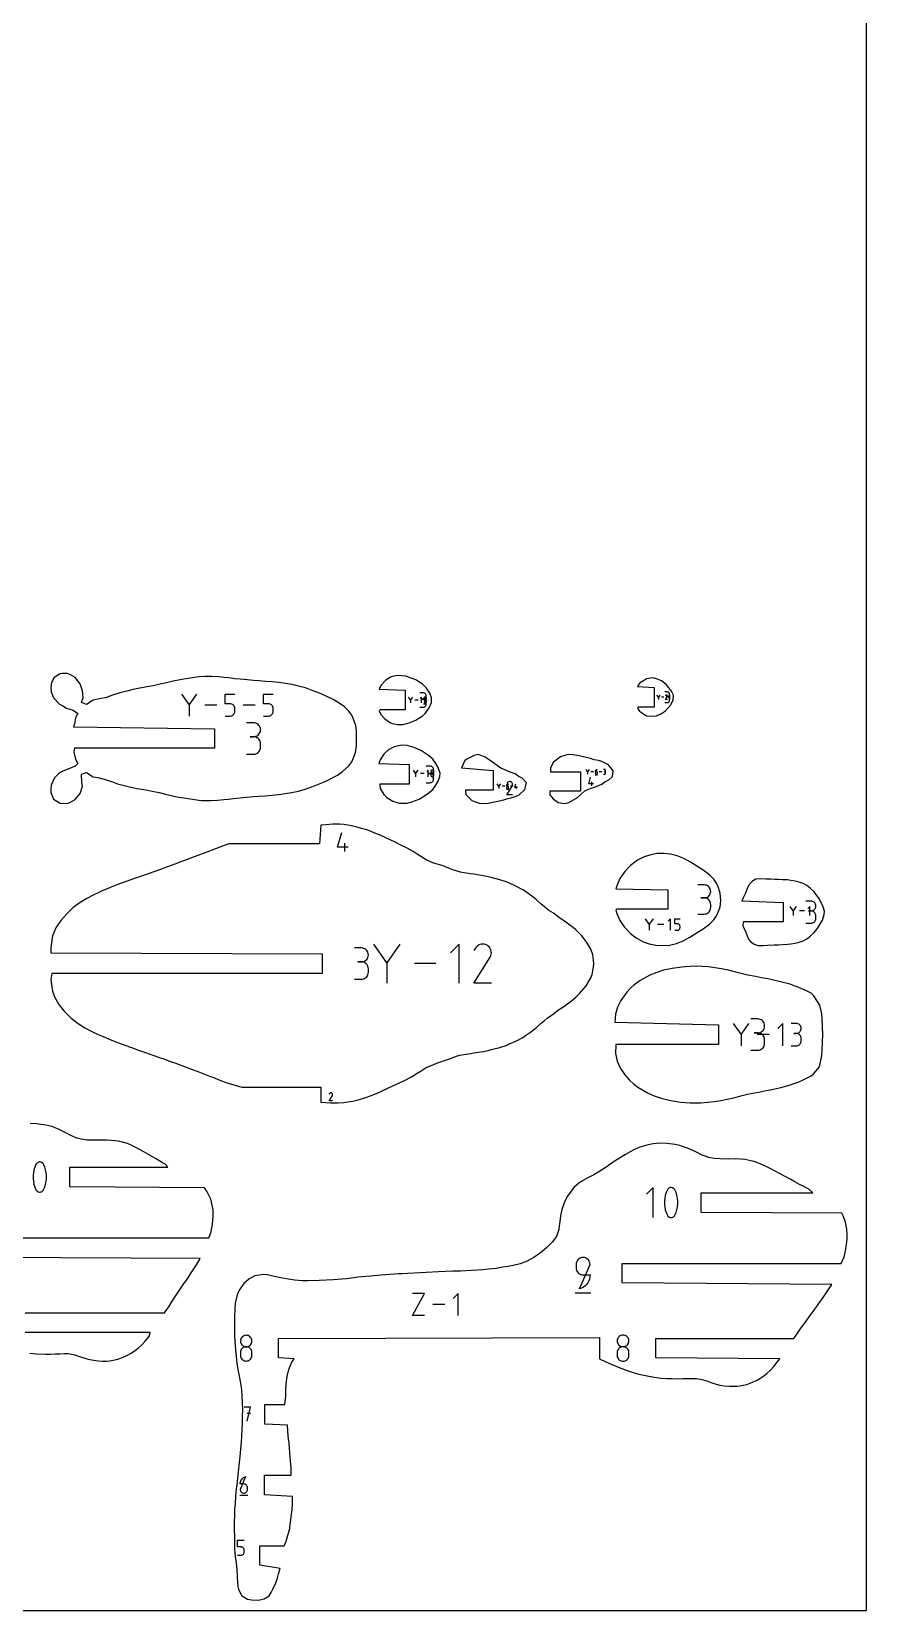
# Model space of a CAD drawing. Extents: x 0 to 590, y 0 to 890.
# Drawn here: x 462 to 590, y 0 to 242 of the extents above; entities that cross this region are included whole.
import ezdxf

# ---------------------------------------------------------------- set-up
doc = ezdxf.new("R2010")
doc.units = 0
doc.header["$MEASUREMENT"] = 0
for name, color, linetype in [('annotation', 7, 'Continuous'), ('boundary', 7, 'Continuous'), ('frame', 7, 'Continuous')]:
    doc.layers.add(name, color=color, linetype=linetype)

msp = doc.modelspace()

# ---------------------------------------------------------------- linework, layer by layer
at = {"layer": 'annotation', "color": 1}
for p, q in [((486.160607, 138.949917), (486.160607, 137.070981)), ((490.399276, 138.759249), (488.553159, 138.759249)), ((496.277145, 138.759249), (494.431027, 138.759249)), ((520.104137, 139.577251), (520.104137, 139.072211)), ((521.243451, 139.526001), (520.747233, 139.526001)), ((522.100522, 138.958799), (522.554284, 138.958799)), ((558.100015, 139.98889), (558.100015, 139.619428)), ((558.933481, 139.951398), (558.570472, 139.951398)), ((520.88314, 128.33536), (520.88314, 127.753319)), ((522.196158, 128.276296), (521.624284, 128.276296)), ((547.246425, 128.557306), (547.246425, 128.15339)), ((548.157613, 128.516318), (547.760753, 128.516318)), ((549.42118, 128.516318), (549.02432, 128.516318)), ((533.636394, 126.352161), (533.636394, 125.948246)), ((534.547582, 126.311173), (534.150721, 126.311173)), ((534.799505, 125.857542), (535.16241, 125.857542)), ((535.811149, 126.311173), (535.414288, 126.311173)), ((536.365463, 125.948269), (536.365463, 126.270618)), ((547.920669, 126.384824), (547.920669, 126.961489)), ((548.409537, 128.062687), (548.772442, 128.062687)), ((510.037853, 116.326729), (510.037853, 117.605806)), ((578.762041, 107.289364), (578.762041, 106.525636)), ((580.484925, 107.211864), (579.734537, 107.211864)), ((556.706094, 105.227882), (556.706094, 104.246618)), ((558.919716, 105.128307), (557.955591, 105.128307)), ((516.467341, 99.468866), (516.467341, 96.132266)), ((523.994336, 99.13028), (520.716016, 99.13028)), ((570.780536, 88.441764), (570.780536, 86.523194)), ((575.108614, 88.247075), (573.223556, 88.247075)), ((545.359689, 48.69096), (547.759689, 48.69096)), ((525.377974, 46.877811), (523.527048, 46.877811)), ((495.549234, 30.172882), (495.071968, 30.172882)), ((493.902279, 17.654735), (495.168688, 17.654735))]:
    msp.add_line(p, q, dxfattribs=at)
for points in [[(487.286613, 140.447518), (486.160607, 138.818853), (485.034388, 140.447518)], [(491.665081, 137.071086), (492.414834, 137.071086), (492.414834, 137.071086), (492.5494, 137.083186), (492.676137, 137.118067), (492.792906, 137.173605), (492.897574, 137.247678), (492.988001, 137.338159), (493.062053, 137.442924), (493.117592, 137.559851), (493.152483, 137.686813), (493.164588, 137.821687), (493.164588, 138.195187), (493.164588, 138.195187), (493.15249, 138.329996), (493.117617, 138.456783), (493.0621, 138.573456), (492.988071, 138.677921), (492.897661, 138.768086), (492.793001, 138.841857), (492.676222, 138.897143), (492.549456, 138.931849), (492.414834, 138.943882), (491.665081, 138.943882), (491.665081, 140.447412), (493.164588, 140.447412)], [(497.542949, 137.071086), (498.292703, 137.071086), (498.292703, 137.071086), (498.427269, 137.083186), (498.554005, 137.118067), (498.670775, 137.173605), (498.775442, 137.247678), (498.86587, 137.338159), (498.939922, 137.442924), (498.995461, 137.559851), (499.030351, 137.686813), (499.042456, 137.821687), (499.042456, 138.195187), (499.042456, 138.195187), (499.030358, 138.329996), (498.995485, 138.456783), (498.939969, 138.573456), (498.86594, 138.677921), (498.775529, 138.768086), (498.670869, 138.841857), (498.554091, 138.897143), (498.427325, 138.931849), (498.292703, 138.943882), (497.542949, 138.943882), (497.542949, 140.447412), (499.042456, 140.447412)], [(521.523345, 138.420603), (522.014318, 138.420603), (522.014318, 138.420603), (522.10262, 138.428524), (522.18571, 138.451354), (522.262205, 138.487691), (522.330723, 138.536133), (522.389882, 138.59528), (522.4383, 138.66373), (522.474596, 138.740081), (522.497387, 138.822933), (522.505291, 138.910883), (522.505291, 139.156716), (522.505291, 139.156716), (522.497387, 139.24463), (522.474596, 139.327462), (522.4383, 139.403807), (522.389882, 139.472262), (522.330723, 139.53142), (522.262205, 139.579877), (522.18571, 139.616229), (522.10262, 139.63907), (522.014318, 139.646996), (521.768484, 139.646996), (522.014318, 139.646996), (522.014318, 139.646996), (522.10262, 139.654924), (522.18571, 139.677778), (522.262205, 139.714166), (522.330723, 139.762694), (522.389882, 139.821968), (522.4383, 139.890595), (522.474596, 139.967182), (522.497387, 140.050336), (522.505291, 140.138662), (522.505291, 140.138662), (522.497387, 140.226576), (522.474596, 140.309408), (522.4383, 140.385753), (522.389882, 140.454208), (522.330723, 140.513366), (522.262205, 140.561823), (522.18571, 140.598175), (522.10262, 140.621016), (522.014318, 140.628942), (521.523345, 140.628942)], [(559.098331, 139.142898), (559.45743, 139.142898), (559.45743, 139.142898), (559.522015, 139.148692), (559.582787, 139.165389), (559.638736, 139.191966), (559.68885, 139.227397), (559.732119, 139.270657), (559.767532, 139.320722), (559.794079, 139.376565), (559.810748, 139.437163), (559.816529, 139.50149), (559.816529, 139.681293), (559.816529, 139.681293), (559.810748, 139.745593), (559.794079, 139.806177), (559.767532, 139.862016), (559.732119, 139.912084), (559.68885, 139.955353), (559.638736, 139.990794), (559.582787, 140.017382), (559.522015, 140.034088), (559.45743, 140.039885), (559.277627, 140.039885), (559.45743, 140.039885), (559.45743, 140.039885), (559.522015, 140.045684), (559.582787, 140.062399), (559.638736, 140.089014), (559.68885, 140.124507), (559.732119, 140.16786), (559.767532, 140.218054), (559.794079, 140.27407), (559.810748, 140.334889), (559.816529, 140.399491), (559.816529, 140.399491), (559.810748, 140.463792), (559.794079, 140.524375), (559.767532, 140.580215), (559.732119, 140.630282), (559.68885, 140.673551), (559.638736, 140.708993), (559.582787, 140.73558), (559.522015, 140.752286), (559.45743, 140.758083), (559.098331, 140.758083)], [(520.406797, 139.979792), (520.104137, 139.542022), (519.801421, 139.979792)], [(521.78547, 139.072239), (521.78547, 139.979763), (521.583716, 139.777952)], [(558.321426, 140.283369), (558.100015, 139.963119), (557.878563, 140.283369)], [(559.477285, 139.619443), (559.182431, 139.619443), (559.454886, 140.05806), (559.454886, 140.05806), (559.455211, 140.058463), (559.455524, 140.05887), (559.455825, 140.059283), (559.456117, 140.059706), (559.456401, 140.060144), (559.456681, 140.060598), (559.456957, 140.061073), (559.457232, 140.061572), (559.457509, 140.062099), (559.457509, 140.062099), (559.468758, 140.086252), (559.47533, 140.11129), (559.477385, 140.136645), (559.475085, 140.161753), (559.468589, 140.186048), (559.458061, 140.208963), (559.443659, 140.229933), (559.425547, 140.248392), (559.403884, 140.263775), (559.403884, 140.263775), (559.379663, 140.274865), (559.354587, 140.281335), (559.329217, 140.283332), (559.304112, 140.281001), (559.279835, 140.274488), (559.256946, 140.263938), (559.236004, 140.249498), (559.217571, 140.231311), (559.202207, 140.209525), (559.182847, 140.172388)], [(559.873912, 139.619449), (559.873912, 140.283348), (559.726318, 140.135713)], [(494.961696, 131.230451), (496.027594, 131.230451), (496.027594, 131.230451), (496.219298, 131.247649), (496.399685, 131.297212), (496.565754, 131.376099), (496.714506, 131.481267), (496.84294, 131.609674), (496.948056, 131.758277), (497.026853, 131.924035), (497.076331, 132.103905), (497.093491, 132.294844), (497.093491, 132.828545), (497.093491, 132.828545), (497.076331, 133.019405), (497.026853, 133.199232), (496.948056, 133.364978), (496.84294, 133.513591), (496.714506, 133.642023), (496.565754, 133.747223), (496.399685, 133.826142), (496.219298, 133.87573), (496.027594, 133.892937), (495.493892, 133.892937), (496.027594, 133.892937), (496.027594, 133.892937), (496.219298, 133.910148), (496.399685, 133.959765), (496.565754, 134.038763), (496.714506, 134.144116), (496.84294, 134.2728), (496.948056, 134.421789), (497.026853, 134.588059), (497.076331, 134.768584), (497.093491, 134.96034), (497.093491, 134.96034), (497.076331, 135.1512), (497.026853, 135.331027), (496.948056, 135.496772), (496.84294, 135.645386), (496.714506, 135.773818), (496.565754, 135.879018), (496.399685, 135.957937), (496.219298, 136.007525), (496.027594, 136.024732), (494.961696, 136.024732)], [(521.231944, 128.799273), (520.88314, 128.29476), (520.53427, 128.799273)], [(522.515965, 126.855332), (523.079898, 126.855332), (523.079898, 126.855332), (523.181323, 126.86443), (523.27676, 126.890653), (523.364623, 126.932389), (523.443323, 126.98803), (523.511273, 127.055967), (523.566887, 127.134588), (523.608576, 127.222286), (523.634753, 127.317449), (523.643832, 127.418469), (523.643832, 127.700834), (523.643832, 127.700834), (523.634753, 127.801812), (523.608576, 127.896953), (523.566887, 127.984644), (523.511273, 128.063271), (523.443323, 128.13122), (523.364623, 128.186878), (523.27676, 128.228632), (523.181323, 128.254867), (523.079898, 128.263971), (522.797533, 128.263971), (523.079898, 128.263971), (523.079898, 128.263971), (523.181323, 128.273077), (523.27676, 128.299328), (523.364623, 128.341123), (523.443323, 128.396862), (523.511273, 128.464944), (523.566887, 128.54377), (523.608576, 128.631738), (523.634753, 128.727249), (523.643832, 128.828701), (523.643832, 128.828701), (523.634753, 128.929679), (523.608576, 129.02482), (523.566887, 129.112511), (523.511273, 129.191138), (523.443323, 129.259087), (523.364623, 129.314745), (523.27676, 129.356499), (523.181323, 129.382734), (523.079898, 129.391838), (522.515965, 129.391838)], [(522.820815, 127.753352), (522.820815, 128.799241), (522.5883, 128.566661)], [(547.488483, 128.879245), (547.246425, 128.529131), (547.004322, 128.879245)], [(549.693291, 128.153436), (549.854465, 128.153436), (549.854465, 128.153436), (549.883453, 128.156036), (549.910729, 128.163531), (549.935841, 128.175459), (549.958334, 128.191362), (549.977754, 128.210778), (549.993649, 128.233248), (550.005564, 128.258313), (550.013045, 128.285511), (550.01564, 128.314383), (550.01564, 128.395084), (550.01564, 128.395084), (550.013045, 128.423944), (550.005564, 128.451136), (549.993649, 128.476198), (549.977754, 128.49867), (549.958334, 128.51809), (549.935841, 128.533998), (549.910729, 128.545931), (549.883453, 128.553429), (549.854465, 128.556031), (549.773764, 128.556031), (549.854465, 128.556031), (549.854465, 128.556031), (549.883453, 128.558634), (549.910729, 128.566136), (549.935841, 128.578081), (549.958334, 128.594012), (549.977754, 128.61347), (549.993649, 128.635999), (550.005564, 128.661141), (550.013045, 128.688438), (550.01564, 128.717433), (550.01564, 128.717433), (550.013045, 128.746293), (550.005564, 128.773485), (549.993649, 128.798548), (549.977754, 128.82102), (549.958334, 128.84044), (549.935841, 128.856347), (549.910729, 128.86828), (549.883453, 128.875779), (549.854465, 128.878381), (549.693291, 128.878381)], [(533.878452, 126.674101), (533.636394, 126.323986), (533.39429, 126.674101)], [(535.738821, 124.996443), (534.837442, 124.996443), (535.670346, 126.337311), (535.670346, 126.337311), (535.671341, 126.338543), (535.672296, 126.339785), (535.673216, 126.341049), (535.674108, 126.342344), (535.674978, 126.343681), (535.675833, 126.34507), (535.676677, 126.346522), (535.677519, 126.348047), (535.678364, 126.349657), (535.678364, 126.349657), (535.712754, 126.423496), (535.732845, 126.500036), (535.739127, 126.577549), (535.732094, 126.654305), (535.712238, 126.728573), (535.680052, 126.798625), (535.636027, 126.862732), (535.580655, 126.919163), (535.514431, 126.966189), (535.514431, 126.966189), (535.440386, 127.00009), (535.363728, 127.019871), (535.28617, 127.025976), (535.209426, 127.01885), (535.13521, 126.998939), (535.065236, 126.966688), (535.001216, 126.922542), (534.944866, 126.866946), (534.897899, 126.800346), (534.838715, 126.686815)], [(536.486264, 126.109625), (536.083259, 126.109625), (536.244206, 126.674078)], [(548.136776, 126.673482), (547.415823, 126.673482), (547.703748, 127.683257)], [(510.51719, 116.96699), (508.918073, 116.96699), (509.556709, 119.206729)], [(564.132106, 106.717641), (565.125771, 106.717641), (565.125771, 106.717641), (565.304484, 106.733673), (565.472646, 106.779878), (565.627462, 106.853419), (565.766133, 106.95146), (565.885864, 107.071165), (565.983856, 107.209698), (566.057313, 107.364223), (566.103439, 107.531903), (566.119435, 107.709903), (566.119435, 108.207437), (566.119435, 108.207437), (566.103439, 108.385363), (566.057313, 108.553004), (565.983856, 108.707517), (565.885864, 108.84606), (565.766133, 108.965788), (565.627462, 109.063859), (565.472646, 109.13743), (565.304484, 109.183658), (565.125771, 109.199698), (564.628237, 109.199698), (565.125771, 109.199698), (565.125771, 109.199698), (565.304484, 109.215743), (565.472646, 109.261998), (565.627462, 109.335642), (565.766133, 109.433855), (565.885864, 109.553819), (565.983856, 109.692711), (566.057313, 109.847713), (566.103439, 110.016005), (566.119435, 110.194766), (566.119435, 110.194766), (566.103439, 110.372692), (566.057313, 110.540333), (565.983856, 110.694846), (565.885864, 110.833389), (565.766133, 110.953117), (565.627462, 111.051188), (565.472646, 111.124759), (565.304484, 111.170987), (565.125771, 111.187028), (564.132106, 111.187028)], [(579.219727, 107.898091), (578.762041, 107.236091), (578.304269, 107.898091)], [(580.726953, 105.309133), (581.483877, 105.309133), (581.483877, 105.309133), (581.620012, 105.321345), (581.74811, 105.356541), (581.866041, 105.412561), (581.971674, 105.487244), (582.062878, 105.578429), (582.137524, 105.683957), (582.19348, 105.801666), (582.228616, 105.929397), (582.240802, 106.064988), (582.240802, 106.443984), (582.240802, 106.443984), (582.228616, 106.579519), (582.19348, 106.70722), (582.137524, 106.82492), (582.062878, 106.930455), (581.971674, 107.021658), (581.866041, 107.096364), (581.74811, 107.152407), (581.620012, 107.18762), (581.483877, 107.19984), (581.104881, 107.19984), (581.483877, 107.19984), (581.483877, 107.19984), (581.620012, 107.212062), (581.74811, 107.247296), (581.866041, 107.303394), (581.971674, 107.378209), (582.062878, 107.469591), (582.137524, 107.575392), (582.19348, 107.693465), (582.228616, 107.821661), (582.240802, 107.957832), (582.240802, 107.957832), (582.228616, 108.093367), (582.19348, 108.221068), (582.137524, 108.338769), (582.062878, 108.444303), (581.971674, 108.535506), (581.866041, 108.610212), (581.74811, 108.666255), (581.620012, 108.701468), (581.483877, 108.713688), (580.726953, 108.713688)], [(581.304573, 106.525679), (581.304573, 107.898048), (580.999478, 107.592867)], [(557.294145, 106.009996), (556.706094, 105.159435), (556.117933, 106.009996)], [(559.972827, 104.246673), (559.972827, 106.009941), (559.58083, 105.617833)], [(560.633997, 104.246673), (561.025552, 104.246673), (561.025552, 104.246673), (561.095828, 104.252992), (561.162015, 104.271209), (561.222998, 104.300213), (561.27766, 104.338897), (561.324885, 104.38615), (561.363558, 104.440864), (561.392563, 104.501928), (561.410784, 104.568233), (561.417106, 104.63867), (561.417106, 104.833729), (561.417106, 104.833729), (561.410788, 104.904132), (561.392576, 104.970346), (561.363583, 105.031277), (561.324921, 105.085834), (561.277705, 105.132922), (561.223047, 105.171449), (561.16206, 105.200321), (561.095857, 105.218446), (561.025552, 105.224731), (560.633997, 105.224731), (560.633997, 106.009941), (561.417106, 106.009941)], [(518.466894, 102.128295), (516.467341, 99.236124), (514.467411, 102.128295)], [(527.575241, 96.132454), (527.575241, 102.128107), (526.24233, 100.79482)], [(532.486688, 96.132405), (529.823875, 96.132405), (532.284401, 100.093537), (532.284401, 100.093537), (532.287343, 100.097177), (532.290164, 100.100847), (532.292882, 100.10458), (532.295517, 100.108405), (532.298087, 100.112355), (532.300611, 100.116459), (532.303107, 100.120748), (532.305593, 100.125255), (532.308089, 100.130009), (532.308089, 100.130009), (532.409684, 100.348141), (532.469034, 100.574254), (532.487593, 100.803239), (532.466817, 101.029986), (532.408159, 101.249387), (532.313075, 101.456332), (532.183018, 101.645712), (532.019443, 101.812417), (531.823805, 101.951339), (531.823805, 101.951339), (531.605066, 102.05149), (531.378606, 102.109926), (531.149488, 102.127961), (530.922775, 102.10691), (530.703529, 102.04809), (530.496813, 101.952816), (530.30769, 101.822401), (530.141222, 101.658163), (530.002474, 101.461415), (529.827635, 101.126025)], [(511.496764, 96.730451), (512.562661, 96.730451), (512.562661, 96.730451), (512.754365, 96.747648), (512.934752, 96.797212), (513.100822, 96.876098), (513.249574, 96.981267), (513.378007, 97.109674), (513.483123, 97.258277), (513.56192, 97.424035), (513.611399, 97.603905), (513.628558, 97.794844), (513.628558, 98.328545), (513.628558, 98.328545), (513.611399, 98.519405), (513.56192, 98.699232), (513.483123, 98.864978), (513.378007, 99.013591), (513.249574, 99.142023), (513.100822, 99.247223), (512.934752, 99.326142), (512.754365, 99.37573), (512.562661, 99.392937), (512.02896, 99.392937), (512.562661, 99.392937), (512.562661, 99.392937), (512.754365, 99.410148), (512.934752, 99.459765), (513.100822, 99.538763), (513.249574, 99.644116), (513.378007, 99.772799), (513.483123, 99.921789), (513.56192, 100.088059), (513.611399, 100.268584), (513.628558, 100.46034), (513.628558, 100.46034), (513.611399, 100.651199), (513.56192, 100.831027), (513.483123, 100.996772), (513.378007, 101.145386), (513.249574, 101.273818), (513.100822, 101.379018), (512.934752, 101.457937), (512.754365, 101.507525), (512.562661, 101.524732), (511.496764, 101.524732)], [(571.930294, 89.970955), (570.780536, 88.307935), (569.630562, 89.970955)], [(572.263377, 85.847245), (573.329274, 85.847245), (573.329274, 85.847245), (573.520978, 85.864442), (573.701365, 85.914005), (573.867435, 85.992892), (574.016187, 86.09806), (574.144621, 86.226467), (574.249736, 86.375071), (574.328534, 86.540829), (574.378012, 86.720698), (574.395172, 86.911637), (574.395172, 87.445339), (574.395172, 87.445339), (574.378012, 87.636198), (574.328534, 87.816026), (574.249736, 87.981771), (574.144621, 88.130385), (574.016187, 88.258817), (573.867435, 88.364017), (573.701365, 88.442936), (573.520978, 88.492524), (573.329274, 88.509731), (572.795573, 88.509731), (573.329274, 88.509731), (573.329274, 88.509731), (573.520978, 88.526942), (573.701365, 88.576559), (573.867435, 88.655556), (574.016187, 88.760909), (574.144621, 88.889593), (574.249736, 89.038582), (574.328534, 89.204852), (574.378012, 89.385378), (574.395172, 89.577133), (574.395172, 89.577133), (574.378012, 89.767993), (574.328534, 89.947821), (574.249736, 90.113566), (574.144621, 90.26218), (574.016187, 90.390611), (573.867435, 90.495812), (573.701365, 90.574731), (573.520978, 90.624319), (573.329274, 90.641526), (572.263377, 90.641526)], [(577.16766, 86.523302), (577.16766, 89.970847), (576.401227, 89.204197)], [(578.460381, 86.52341), (579.22595, 86.52341), (579.22595, 86.52341), (579.363639, 86.535762), (579.4932, 86.57136), (579.612478, 86.62802), (579.719317, 86.703556), (579.811563, 86.795783), (579.887061, 86.902515), (579.943656, 87.021569), (579.979194, 87.150758), (579.991518, 87.287898), (579.991518, 87.671223), (579.991518, 87.671223), (579.979194, 87.808306), (579.943656, 87.937465), (579.887061, 88.056509), (579.811563, 88.163249), (579.719317, 88.255494), (579.612478, 88.331053), (579.4932, 88.387736), (579.363639, 88.423351), (579.22595, 88.43571), (578.842625, 88.43571), (579.22595, 88.43571), (579.22595, 88.43571), (579.363639, 88.448072), (579.4932, 88.483709), (579.612478, 88.540448), (579.719317, 88.616116), (579.811563, 88.708542), (579.887061, 88.815552), (579.943656, 88.934973), (579.979194, 89.064633), (579.991518, 89.20236), (579.991518, 89.20236), (579.979194, 89.339443), (579.943656, 89.468602), (579.887061, 89.587646), (579.811563, 89.694386), (579.719317, 89.786631), (579.612478, 89.86219), (579.4932, 89.918873), (579.363639, 89.954488), (579.22595, 89.966847), (578.460381, 89.966847)], [(508.148858, 78.096487), (507.602466, 78.096487), (508.10735, 78.909284), (508.10735, 78.909284), (508.107953, 78.910031), (508.108532, 78.910784), (508.10909, 78.91155), (508.109631, 78.912335), (508.110158, 78.913146), (508.110676, 78.913988), (508.111188, 78.914868), (508.111698, 78.915793), (508.11221, 78.916768), (508.11221, 78.916768), (508.133057, 78.961527), (508.145235, 79.007924), (508.149043, 79.05491), (508.14478, 79.101437), (508.132744, 79.146457), (508.113233, 79.188921), (508.086547, 79.22778), (508.052982, 79.261987), (508.012838, 79.290493), (508.012838, 79.290493), (507.967955, 79.311043), (507.921487, 79.323034), (507.874473, 79.326734), (507.827953, 79.322415), (507.782965, 79.310345), (507.740549, 79.290796), (507.701742, 79.264036), (507.667584, 79.230335), (507.639114, 79.189964), (507.603238, 79.121144)], [(557.300315, 60.199838), (557.300315, 64.817558), (556.273737, 63.79069)], [(522.257309, 45.18525), (520.377724, 45.18525), (522.257309, 48.570371), (520.377724, 48.570371)], [(527.399738, 45.18525), (527.399738, 48.570371), (526.647182, 47.817603)], [(495.071968, 28.982071), (495.549234, 31.128897), (494.594566, 31.128897)], [(493.554271, 8.449985), (494.073907, 8.449985), (494.073907, 8.449985), (494.167171, 8.45837), (494.255009, 8.482546), (494.335939, 8.521038), (494.408482, 8.572376), (494.471155, 8.635086), (494.522478, 8.707696), (494.560971, 8.788735), (494.585153, 8.876729), (494.593542, 8.970207), (494.593542, 9.229071), (494.593542, 9.229071), (494.585158, 9.322504), (494.560988, 9.410377), (494.522511, 9.491239), (494.471203, 9.563642), (494.408542, 9.626133), (494.336005, 9.677262), (494.255068, 9.715579), (494.16721, 9.739632), (494.073907, 9.747973), (493.554271, 9.747973), (493.554271, 10.790032), (494.593542, 10.790032)]]:
    msp.add_lwpolyline(points, dxfattribs=at)
for points in [[(522.528759, 139.777952), (522.528759, 139.777952), (522.525515, 139.814207), (522.51616, 139.848338), (522.501262, 139.879774), (522.481388, 139.907943), (522.457106, 139.932273), (522.428981, 139.952192), (522.397583, 139.967128), (522.363478, 139.976509), (522.327233, 139.979763), (522.327233, 139.979763), (522.291063, 139.976509), (522.256997, 139.967128), (522.22561, 139.952192), (522.197477, 139.932273), (522.173171, 139.907943), (522.153266, 139.879774), (522.138338, 139.848338), (522.12896, 139.814207), (522.125706, 139.777952), (522.125706, 139.677046), (522.125706, 139.677046), (522.12896, 139.640794), (522.138338, 139.606667), (522.153266, 139.575239), (522.173171, 139.547079), (522.197477, 139.522758), (522.22561, 139.502848), (522.256997, 139.48792), (522.291063, 139.478544), (522.327233, 139.475292), (522.528759, 139.475292), (522.524297, 139.414104), (522.511276, 139.355291), (522.490242, 139.299593), (522.461742, 139.24775), (522.426323, 139.200501), (522.384531, 139.158586), (522.336912, 139.122744), (522.284015, 139.093715), (522.226384, 139.072239), (522.226384, 139.072239)], [(523.673747, 128.607625), (523.662944, 128.646808), (523.645746, 128.682923), (523.622814, 128.715305), (523.594808, 128.743289), (523.562387, 128.766211), (523.526212, 128.783407), (523.486944, 128.794212), (523.445242, 128.797962), (523.445242, 128.797962), (523.40354, 128.794212), (523.364272, 128.783407), (523.328097, 128.766211), (523.295676, 128.743289), (523.26767, 128.715305), (523.244738, 128.682923), (523.22754, 128.646808), (523.216738, 128.607625), (523.21299, 128.566037), (523.21299, 128.566037), (523.21674, 128.524255), (523.227548, 128.48492), (523.244752, 128.448691), (523.267691, 128.416227), (523.295703, 128.388188), (523.328126, 128.365232), (523.364298, 128.348019), (523.403557, 128.337208), (523.445242, 128.333457), (523.445242, 128.333457), (523.486927, 128.337208), (523.526186, 128.348019), (523.562358, 128.365232), (523.594781, 128.388188), (523.622793, 128.416227), (523.645732, 128.448691), (523.662936, 128.48492), (523.673744, 128.524255), (523.677494, 128.566037), (523.677494, 128.566037)], [(523.21674, 127.943483), (523.227548, 127.904208), (523.244752, 127.868067), (523.267691, 127.835706), (523.295703, 127.807776), (523.328126, 127.784924), (523.364298, 127.767798), (523.403557, 127.757047), (523.445242, 127.753319), (523.445242, 127.753319), (523.486927, 127.757047), (523.526186, 127.767798), (523.562358, 127.784924), (523.594781, 127.807776), (523.622793, 127.835706), (523.645732, 127.868067), (523.662936, 127.904208), (523.673744, 127.943483), (523.677494, 127.985243), (523.677494, 128.100943), (523.677494, 128.100943), (523.673747, 128.142723), (523.662944, 128.182052), (523.645746, 128.218273), (523.622814, 128.250726), (523.594808, 128.278755), (523.562387, 128.3017), (523.526212, 128.318904), (523.486944, 128.329709), (523.445242, 128.333457), (523.445242, 128.333457), (523.40354, 128.329707), (523.364272, 128.318897), (523.328097, 128.301685), (523.295676, 128.278733), (523.26767, 128.250699), (523.244738, 128.218244), (523.22754, 128.182026), (523.216738, 128.142706), (523.21299, 128.100943), (523.21299, 127.985243), (523.21299, 127.985243)], [(548.429724, 128.31477), (548.429724, 128.31477), (548.432326, 128.285776), (548.439826, 128.258483), (548.451765, 128.233347), (548.467684, 128.210826), (548.487124, 128.191375), (548.509624, 128.175451), (548.534726, 128.163512), (548.561971, 128.156014), (548.590898, 128.153413), (548.590898, 128.153413), (548.619886, 128.156014), (548.647162, 128.163512), (548.672274, 128.175451), (548.694767, 128.191375), (548.714187, 128.210826), (548.730082, 128.233347), (548.741997, 128.258483), (548.749478, 128.285776), (548.752073, 128.31477), (548.752073, 128.395061), (548.752073, 128.395061), (548.749478, 128.424041), (548.741997, 128.451297), (548.730082, 128.476378), (548.714187, 128.498835), (548.694767, 128.518217), (548.672274, 128.534076), (548.647162, 128.545961), (548.619886, 128.553421), (548.590898, 128.556008), (548.429724, 128.556008), (548.433292, 128.605067), (548.443709, 128.652203), (548.460538, 128.696832), (548.483346, 128.738369), (548.511696, 128.77623), (548.545154, 128.80983), (548.583285, 128.838585), (548.625655, 128.861911), (548.671827, 128.879223), (548.671827, 128.879223)], [(534.819692, 126.109625), (534.819692, 126.109625), (534.822294, 126.080631), (534.829795, 126.053338), (534.841734, 126.028203), (534.857653, 126.005681), (534.877092, 125.98623), (534.899593, 125.970307), (534.924695, 125.958368), (534.951939, 125.95087), (534.980867, 125.948269), (534.980867, 125.948269), (535.009855, 125.95087), (535.037131, 125.958368), (535.062242, 125.970307), (535.084735, 125.98623), (535.104156, 126.005681), (535.12005, 126.028203), (535.131965, 126.053338), (535.139447, 126.080631), (535.142042, 126.109625), (535.142042, 126.189917), (535.142042, 126.189917), (535.139447, 126.218897), (535.131965, 126.246152), (535.12005, 126.271233), (535.104156, 126.29369), (535.084735, 126.313073), (535.062242, 126.328932), (535.037131, 126.340816), (535.009855, 126.348277), (534.980867, 126.350864), (534.819692, 126.350864), (534.823261, 126.399923), (534.833678, 126.447059), (534.850507, 126.491688), (534.873314, 126.533225), (534.901664, 126.571085), (534.935123, 126.604685), (534.973254, 126.633441), (535.015623, 126.656766), (535.061796, 126.674078), (535.061796, 126.674078)], [(463.075771, 64.135639), (463.185838, 64.115707), (463.296163, 64.11515), (463.404257, 64.133154), (463.507631, 64.168908), (463.603799, 64.221599), (463.69027, 64.290413), (463.764557, 64.374539), (463.824173, 64.473162), (463.824173, 64.473162), (464.002042, 64.889509), (464.135444, 65.317907), (464.224379, 65.75494), (464.268846, 66.197192), (464.268846, 66.641249), (464.224379, 67.083695), (464.135444, 67.521113), (464.002042, 67.95009), (463.824173, 68.36721), (463.824173, 68.36721), (463.801553, 68.409306), (463.775908, 68.449553), (463.747433, 68.487752), (463.716318, 68.523706), (463.682759, 68.557217), (463.646947, 68.588088), (463.609075, 68.616119), (463.569338, 68.641115), (463.527927, 68.662876), (463.527927, 68.662876), (463.419754, 68.703865), (463.309042, 68.724478), (463.198251, 68.725533), (463.089841, 68.707848), (462.986273, 68.672239), (462.890004, 68.619524), (462.803496, 68.550521), (462.729207, 68.466047), (462.669598, 68.36692), (462.669598, 68.36692), (462.492586, 67.950659), (462.359828, 67.522325), (462.271322, 67.085336), (462.227069, 66.643105), (462.227069, 66.199048), (462.271322, 65.756581), (462.359828, 65.319119), (462.492586, 64.890078), (462.669598, 64.472873), (462.669598, 64.472873), (462.692135, 64.43086), (462.71759, 64.390814), (462.745855, 64.352856), (462.776823, 64.317107), (462.810386, 64.283689), (462.846438, 64.252724), (462.88487, 64.224333), (462.925577, 64.198637), (462.968449, 64.175759), (462.968449, 64.175759)], [(559.880866, 60.220628), (559.990933, 60.200696), (560.101257, 60.200138), (560.209351, 60.218143), (560.312726, 60.253897), (560.408893, 60.306587), (560.495365, 60.375402), (560.569652, 60.459527), (560.629267, 60.558151), (560.629267, 60.558151), (560.807137, 60.974498), (560.940539, 61.402896), (561.029473, 61.839928), (561.073941, 62.282181), (561.073941, 62.726238), (561.029473, 63.168683), (560.940539, 63.606102), (560.807137, 64.035079), (560.629267, 64.452198), (560.629267, 64.452198), (560.606647, 64.494294), (560.581003, 64.534541), (560.552527, 64.57274), (560.521413, 64.608695), (560.487853, 64.642206), (560.452041, 64.673076), (560.41417, 64.701108), (560.374433, 64.726103), (560.333022, 64.747864), (560.333022, 64.747864), (560.224848, 64.788853), (560.114136, 64.809467), (560.003346, 64.810522), (559.894936, 64.792836), (559.791367, 64.757227), (559.695099, 64.704512), (559.60859, 64.635509), (559.534302, 64.551036), (559.474692, 64.451909), (559.474692, 64.451909), (559.297681, 64.035647), (559.164922, 63.607314), (559.076417, 63.170324), (559.032164, 62.728093), (559.032164, 62.284036), (559.076417, 61.841569), (559.164922, 61.404108), (559.297681, 60.975066), (559.474692, 60.557861), (559.474692, 60.557861), (559.49723, 60.515849), (559.522685, 60.475803), (559.55095, 60.437844), (559.581917, 60.402096), (559.615481, 60.368678), (559.651532, 60.337712), (559.689965, 60.309321), (559.730671, 60.283626), (559.773544, 60.260747), (559.773544, 60.260747)], [(547.624684, 53.023557), (547.624684, 53.023557), (547.607524, 53.215313), (547.558046, 53.395839), (547.479248, 53.562108), (547.374133, 53.711098), (547.245699, 53.839781), (547.096947, 53.945134), (546.930878, 54.024132), (546.750491, 54.073749), (546.558786, 54.09096), (546.558786, 54.09096), (546.367479, 54.073749), (546.187302, 54.024132), (546.021295, 53.945134), (545.872493, 53.839781), (545.743935, 53.711098), (545.638659, 53.562108), (545.5597, 53.395839), (545.510098, 53.215313), (545.492889, 53.023557), (545.492889, 52.489856), (545.492889, 52.489856), (545.510098, 52.298111), (545.5597, 52.117613), (545.638659, 51.951383), (545.743935, 51.802441), (545.872493, 51.673808), (546.021295, 51.568502), (546.187302, 51.489545), (546.367479, 51.439956), (546.558786, 51.422755), (547.624684, 51.422755), (547.601084, 51.099123), (547.532214, 50.788055), (547.420963, 50.493463), (547.270223, 50.219257), (547.082886, 49.969351), (546.861842, 49.747657), (546.609984, 49.558085), (546.330201, 49.404549), (546.025386, 49.29096), (546.025386, 49.29096)], [(495.770732, 41.443831), (495.729866, 41.59206), (495.664809, 41.728681), (495.578057, 41.85118), (495.47211, 41.957044), (495.349464, 42.043759), (495.212616, 42.108811), (495.064065, 42.149685), (494.906308, 42.163869), (494.906308, 42.163869), (494.748551, 42.149685), (494.6, 42.108811), (494.463152, 42.043759), (494.340506, 41.957044), (494.234559, 41.85118), (494.147807, 41.728681), (494.08275, 41.59206), (494.041884, 41.443831), (494.027707, 41.286508), (494.027707, 41.286508), (494.041892, 41.128447), (494.082778, 40.979643), (494.147862, 40.84259), (494.23464, 40.719781), (494.340608, 40.613709), (494.463263, 40.526868), (494.6001, 40.461752), (494.748616, 40.420854), (494.906308, 40.406667), (494.906308, 40.406667), (495.064, 40.420854), (495.212516, 40.461752), (495.349353, 40.526868), (495.472008, 40.613709), (495.577976, 40.719781), (495.664753, 40.84259), (495.729837, 40.979643), (495.770724, 41.128447), (495.784909, 41.286508), (495.784909, 41.286508)], [(553.560307, 41.463116), (553.518813, 41.613625), (553.452754, 41.752348), (553.364668, 41.876733), (553.257091, 41.984225), (553.132557, 42.072274), (552.993604, 42.138327), (552.842768, 42.17983), (552.682583, 42.194232), (552.682583, 42.194232), (552.522399, 42.17983), (552.371562, 42.138327), (552.232609, 42.072274), (552.108076, 41.984225), (552.000498, 41.876733), (551.912412, 41.752348), (551.846354, 41.613625), (551.804859, 41.463116), (551.790464, 41.303373), (551.790464, 41.303373), (551.804868, 41.14288), (551.846383, 40.991786), (551.912468, 40.852624), (552.000581, 40.727925), (552.10818, 40.620222), (552.232721, 40.532045), (552.371664, 40.465927), (552.522465, 40.424399), (552.682583, 40.409994), (552.682583, 40.409994), (552.842701, 40.424399), (552.993503, 40.465927), (553.132445, 40.532045), (553.256987, 40.620222), (553.364585, 40.727925), (553.452698, 40.852624), (553.518783, 40.991786), (553.560299, 41.14288), (553.574702, 41.303373), (553.574702, 41.303373)], [(494.041892, 38.93141), (494.082778, 38.782834), (494.147862, 38.64611), (494.23464, 38.523693), (494.340608, 38.418033), (494.463263, 38.331583), (494.6001, 38.266797), (494.748616, 38.226127), (494.906308, 38.212025), (494.906308, 38.212025), (495.064, 38.226127), (495.212516, 38.266797), (495.349353, 38.331583), (495.472008, 38.418033), (495.577976, 38.523693), (495.664753, 38.64611), (495.729837, 38.782834), (495.770724, 38.93141), (495.784909, 39.089386), (495.784909, 39.527073), (495.784909, 39.527073), (495.770732, 39.685126), (495.729866, 39.833907), (495.664809, 39.970927), (495.578057, 40.093697), (495.47211, 40.199728), (495.349464, 40.28653), (495.212616, 40.351613), (495.064065, 40.392488), (494.906308, 40.406667), (494.906308, 40.406667), (494.748551, 40.39248), (494.6, 40.351584), (494.463152, 40.286475), (494.340506, 40.199646), (494.234559, 40.093595), (494.147807, 39.970817), (494.08275, 39.833807), (494.041884, 39.68506), (494.027707, 39.527073), (494.027707, 39.089386), (494.027707, 39.089386)], [(551.804868, 38.912038), (551.846383, 38.761177), (551.912468, 38.62235), (552.000581, 38.498048), (552.10818, 38.390763), (552.232721, 38.302983), (552.371664, 38.2372), (552.522465, 38.195904), (552.682583, 38.181586), (552.682583, 38.181586), (552.842701, 38.195904), (552.993503, 38.2372), (553.132445, 38.302983), (553.256987, 38.390763), (553.364585, 38.498048), (553.452698, 38.62235), (553.518783, 38.761177), (553.560299, 38.912038), (553.574702, 39.072445), (553.574702, 39.516867), (553.574702, 39.516867), (553.560307, 39.677351), (553.518813, 39.828422), (553.452754, 39.96755), (553.364668, 40.092209), (553.257091, 40.199871), (553.132557, 40.288008), (552.993604, 40.354093), (552.842768, 40.395597), (552.682583, 40.409994), (552.682583, 40.409994), (552.522399, 40.395589), (552.371562, 40.354064), (552.232609, 40.287952), (552.108076, 40.199788), (552.000498, 40.092105), (551.912412, 39.967438), (551.846354, 39.82832), (551.804859, 39.677285), (551.790464, 39.516867), (551.790464, 39.072445), (551.790464, 39.072445)], [(493.972724, 18.534415), (493.972724, 18.534415), (493.981804, 18.433237), (494.007978, 18.337993), (494.049642, 18.250279), (494.105193, 18.171687), (494.173029, 18.103811), (494.251548, 18.048244), (494.339145, 18.00658), (494.434219, 17.980414), (494.535166, 17.971337), (494.535166, 17.971337), (494.636323, 17.980414), (494.731508, 18.00658), (494.819138, 18.048244), (494.897629, 18.103811), (494.9654, 18.171687), (495.020867, 18.250279), (495.062446, 18.337993), (495.088554, 18.433237), (495.097608, 18.534415), (495.097608, 18.814604), (495.097608, 18.814604), (495.088554, 18.915733), (495.062446, 19.010845), (495.020867, 19.09837), (494.9654, 19.176736), (494.897629, 19.244375), (494.819138, 19.299716), (494.731508, 19.34119), (494.636323, 19.367225), (494.535166, 19.376252), (493.972724, 19.376252), (493.985178, 19.547451), (494.021528, 19.711939), (494.080256, 19.867677), (494.159846, 20.012626), (494.258778, 20.144746), (494.375535, 20.261999), (494.508599, 20.362344), (494.656453, 20.443743), (494.817579, 20.504155), (494.817579, 20.504155)]]:
    msp.add_lwpolyline(points, close=True, dxfattribs=at)
at = {"layer": 'boundary', "color": 5}
for points in [[(465.44499, 142.988755), (465.051373, 142.225219), (464.939346, 141.42001), (464.97244, 140.801668), (465.345077, 139.875912), (466.297555, 138.890402), (466.792894, 138.637887), (467.355865, 138.251322), (468.384902, 137.970049), (469.069919, 137.479515), (468.71315, 136.813261), (468.583679, 135.89551), (468.436431, 135.393259), (490.028196, 135.130301), (490.028196, 132.130301), (468.567644, 132.130301), (468.490547, 131.538321), (468.71315, 130.44731), (469.069919, 129.781057), (468.694862, 129.410773), (467.72486, 128.980807), (466.793285, 128.622796), (466.297717, 128.370332), (465.494867, 127.591534), (464.97244, 126.458895), (464.939346, 125.840563), (464.930988, 125.329384), (465.373254, 124.320894), (466.370394, 123.719269), (467.432279, 123.66139), (467.945678, 123.851732), (468.66904, 124.293802), (469.448477, 125.213374), (469.781267, 126.303021), (469.714529, 126.901635), (469.641686, 128.137356), (470.430226, 128.403145), (471.43203, 127.743885), (472.171671, 127.670747), (473.100156, 127.408656), (474.422377, 127.004542), (475.186055, 126.691104), (476.380546, 126.38363), (477.415249, 126.131766), (478.501884, 125.918867), (479.537963, 125.742492), (480.504023, 125.570164), (481.547171, 125.351883), (482.525498, 125.114919), (483.595091, 124.857077), (484.527566, 124.659569), (485.338201, 124.53652), (486.655669, 124.325665), (487.614441, 124.197645), (488.121624, 124.148951), (489.479631, 124.109241), (490.498103, 124.198245), (491.477465, 124.264331), (492.20847, 124.352953), (492.878926, 124.45001), (493.960602, 124.559789), (494.933334, 124.636149), (496.034422, 124.729798), (496.784303, 124.782239), (497.798708, 124.865604), (498.826756, 124.950656), (499.851428, 125.054156), (500.86899, 125.195035), (501.836736, 125.368223), (502.905028, 125.581296), (503.934718, 125.868478), (504.939038, 126.234974), (505.994626, 126.618564), (507.012635, 127.059979), (507.845564, 127.465436), (508.877006, 128.015755), (509.686127, 128.562563), (510.646882, 129.419221), (511.080199, 130.058569), (511.365097, 130.650308), (511.674004, 131.4845), (511.812394, 132.554439), (511.819713, 133.197453), (511.816272, 133.983446), (511.812499, 134.703878), (511.69541, 135.643845), (511.365526, 136.609081), (511.080249, 137.201924), (510.647149, 137.841005), (509.958938, 138.493177), (509.013977, 139.168828), (508.226042, 139.591624), (507.040042, 140.186309), (506.121979, 140.587241), (505.033686, 140.989212), (503.983167, 141.373498), (502.94277, 141.668386), (501.879812, 141.881941), (500.924925, 142.053119), (499.912524, 142.195806), (498.890103, 142.300656), (497.875245, 142.385063), (496.901777, 142.464801), (496.034422, 142.530767), (495.090156, 142.606824), (493.960601, 142.700776), (493.147317, 142.779228), (492.208463, 142.907613), (491.47747, 142.996233), (490.725696, 143.05498), (489.58303, 143.152325), (488.54646, 143.140916), (487.614441, 143.062919), (486.67719, 142.937663), (485.338201, 142.724044), (484.773689, 142.639911), (483.707706, 142.423167), (482.683909, 142.1778), (481.687219, 141.939562), (480.655887, 141.721197), (479.65772, 141.537643), (478.615328, 141.358607), (477.587429, 141.152368), (476.579206, 140.903493), (475.511648, 140.613729), (474.422377, 140.25603), (473.470208, 139.89287), (472.421227, 139.726899), (471.43203, 139.51668), (470.435137, 138.856828), (469.641686, 139.123211), (469.885943, 139.893303), (469.781267, 140.957553), (469.460656, 142.022707), (468.66904, 142.966761), (467.945677, 143.408831), (467.432279, 143.599174), (466.657306, 143.600181), (466.370394, 143.541295)], [(515.557628, 137.293808), (516.143103, 136.624931), (517.016184, 136.029665), (517.551995, 135.871291), (518.10514, 135.771528), (518.908387, 135.764579), (519.908293, 136.015509), (520.884767, 136.452985), (521.364676, 136.725546), (521.888142, 137.057843), (522.348358, 137.477339), (522.969203, 138.327222), (523.31459, 139.142327), (523.330994, 139.848658), (523.042031, 140.573869), (522.531883, 141.366124), (521.888636, 141.993743), (521.364436, 142.326582), (520.884487, 142.59916), (520.360643, 142.837112), (519.332074, 143.185226), (518.10514, 143.280474), (517.551723, 143.180617), (517.016142, 143.02232), (516.293832, 142.54637), (515.557628, 141.75818), (515.300576, 141.17602), (519.250878, 141.02602), (519.250878, 138.02602), (515.450538, 138.02602), (515.300538, 137.87602)], [(555.204618, 137.794269), (555.805841, 137.422586), (556.294141, 137.105922), (556.837989, 137.038638), (557.78727, 137.120813), (558.56235, 137.449715), (559.194976, 137.870645), (559.956516, 138.747628), (560.371481, 139.517994), (560.409825, 140.272937), (560.087455, 140.90149), (559.299678, 141.907368), (558.562567, 142.452848), (557.78724, 142.781976), (557.275712, 142.919847), (556.294489, 142.796968), (555.806168, 142.480485), (555.205141, 142.109008), (554.874481, 141.601403), (557.436243, 141.451403), (557.436243, 138.451403), (555.024356, 138.451403), (554.874356, 138.301403)], [(515.260618, 129.775018), (519.905802, 129.625018), (519.905802, 126.625018), (515.4106, 126.625018), (515.431104, 125.939694), (516.011545, 125.046007), (516.488092, 124.58337), (517.371457, 124.015423), (518.35513, 123.727787), (519.580223, 123.694456), (520.314207, 123.906305), (521.400947, 124.348651), (522.713304, 125.128465), (523.520992, 125.812165), (523.97973, 126.459339), (524.335611, 127.092169), (524.601753, 127.782925), (524.634496, 128.305453), (524.335369, 129.158632), (523.979948, 129.790442), (523.521508, 130.437273), (522.841737, 131.015954), (521.797762, 131.715137), (520.64126, 132.245693), (519.580222, 132.555544), (518.707847, 132.587349), (517.60374, 132.346362), (516.781337, 131.92519), (516.011545, 131.203974), (515.443181, 130.334762)], [(527.897556, 129.126234), (532.751428, 128.711242), (532.751428, 125.711242), (528.507271, 125.711242), (528.560644, 125.06507), (529.51008, 124.143802), (530.611754, 123.692241), (531.408152, 123.660384), (532.014728, 123.691934), (533.203222, 123.986535), (534.422316, 124.247131), (534.997548, 124.4559), (535.649966, 124.575829), (536.17225, 124.727263), (536.747555, 125.002125), (537.645409, 125.795178), (537.900196, 126.836073), (537.238277, 127.554451), (536.609039, 127.847566), (536.164734, 128.207746), (535.390139, 128.486422), (534.556201, 128.800831), (533.93007, 129.080151), (532.666504, 130.011317), (531.525603, 130.782703), (530.513402, 131.167114), (529.861914, 131.028697), (528.705208, 130.443141), (528.407055, 130.248003)], [(541.549373, 129.113709), (541.551212, 128.53404), (546.153422, 128.53404), (546.153422, 125.53404), (541.432276, 125.53404), (541.435091, 125.011265), (541.959949, 124.384286), (542.733011, 123.815777), (543.768084, 123.660384), (544.364688, 123.809992), (545.687188, 124.607535), (546.809017, 125.585743), (547.810883, 126.026664), (548.301656, 126.167209), (549.41932, 126.619689), (549.863569, 126.979775), (550.492835, 127.272896), (551.041927, 127.779557), (551.187263, 128.678003), (550.459372, 129.612166), (549.4279, 130.099844), (548.90477, 130.251537), (548.252134, 130.371518), (547.676665, 130.580447), (546.848601, 130.745882), (545.656829, 131.02503), (544.662835, 131.167101), (544.081229, 131.125284), (543.088098, 130.795384), (542.026184, 129.980259)], [(466.452988, 105.71912), (465.717181, 104.618165), (465.203869, 103.380745), (465.090432, 102.723018), (464.956664, 101.564799), (464.936372, 100.794813), (506.563263, 100.630301), (506.563263, 97.630301), (465.086325, 97.630301), (464.956664, 96.695769), (465.090432, 95.537551), (465.203869, 94.879818), (465.500551, 94.046139), (466.175629, 92.865006), (467.01203, 91.826381), (468.025284, 90.831069), (469.120173, 89.966402), (470.136609, 89.304264), (471.143653, 88.784955), (472.180879, 88.277022), (472.721068, 88.051065), (473.342253, 87.779356), (474.24752, 87.40171), (475.306671, 86.987692), (476.299945, 86.618517), (477.315555, 86.246953), (478.375003, 85.8759), (479.463273, 85.494386), (480.604169, 85.08971), (481.778003, 84.688819), (482.273353, 84.519693), (483.384192, 84.095604), (483.941107, 83.903617), (484.881823, 83.549308), (485.448466, 83.351779), (486.928673, 82.783023), (487.502528, 82.57773), (489.251991, 81.894365), (489.773524, 81.708235), (490.84356, 81.263155), (491.935223, 80.879584), (492.847244, 80.602121), (493.716711, 80.36163), (494.234853, 80.211631), (506.337982, 80.21163), (506.337982, 77.904267), (507.104106, 77.838789), (507.803224, 77.79109), (508.930863, 77.776091), (509.86282, 77.837611), (510.499015, 77.926934), (511.245131, 78.063891), (512.062452, 78.260554), (512.585986, 78.409078), (513.384401, 78.653533), (514.048931, 78.899867), (514.629745, 79.131892), (515.340321, 79.41604), (515.865126, 79.659276), (517.403673, 80.385252), (518.598335, 80.971904), (519.15071, 81.211365), (520.246198, 81.772433), (521.125744, 82.340197), (521.7021, 82.697787), (522.481298, 83.202955), (523.133267, 83.471405), (524.406029, 83.956437), (525.472521, 84.312616), (526.075262, 84.54143), (526.561939, 84.738734), (527.600398, 85.072361), (528.331613, 85.195586), (529.287569, 85.365377), (529.822311, 85.445762), (531.232897, 85.681545), (531.9764, 85.822352), (532.47523, 85.950363), (533.770429, 86.278682), (534.738097, 86.596341), (535.276814, 86.810577), (536.266304, 87.247757), (537.298255, 87.813538), (537.745599, 88.094431), (538.487121, 88.626113), (539.391684, 89.350486), (540.144229, 90.009051), (540.605036, 90.367948), (541.030954, 90.746535), (542.004428, 91.423996), (542.61838, 91.918139), (543.586501, 92.553956), (544.583815, 93.273121), (545.030457, 93.620309), (545.454854, 93.970246), (546.018349, 94.524618), (547.036864, 95.73131), (547.401831, 96.315336), (547.736344, 96.936305), (547.938925, 97.479345), (548.122863, 98.262132), (548.178275, 99.045657), (548.175433, 99.651421), (548.038309, 100.48202), (547.73649, 101.323918), (547.401323, 101.946084), (547.036919, 102.529246), (546.368983, 103.380437), (545.454468, 104.290669), (545.030454, 104.640293), (544.583641, 104.987585), (543.929713, 105.467968), (542.923688, 106.152415), (542.004673, 106.83641), (541.297449, 107.258329), (540.605144, 107.8925), (540.145036, 108.250808), (539.392113, 108.909714), (538.878743, 109.327633), (537.74561, 110.166114), (537.298348, 110.44697), (536.266438, 111.012747), (535.276809, 111.449978), (534.73808, 111.664221), (533.770427, 111.981877), (532.475248, 112.310188), (531.976396, 112.438206), (531.232862, 112.579018), (529.822306, 112.814798), (529.287572, 112.89518), (528.331635, 113.064966), (527.776868, 113.155004), (526.561942, 113.521821), (526.075625, 113.718984), (525.472931, 113.947776), (524.880153, 114.145787), (523.520094, 114.597921), (522.481368, 115.057573), (521.701929, 115.562874), (521.12576, 115.920344), (520.498118, 116.330238), (519.565492, 116.830354), (518.598335, 117.288654), (517.747601, 117.717162), (516.319364, 118.394588), (515.340321, 118.844522), (514.629746, 119.128665), (514.048929, 119.360693), (513.3844, 119.607023), (512.585991, 119.85147), (512.062446, 119.999998), (511.245131, 120.196671), (510.499017, 120.33363), (509.862819, 120.422951), (509.203886, 120.482704), (508.181885, 120.485384), (507.104106, 120.42178), (506.32623, 120.355298), (506.117993, 117.466729), (492.21708, 117.466729), (491.26605, 117.131918), (489.773529, 116.552326), (489.251989, 116.366193), (487.502533, 115.682833), (486.928668, 115.477538), (485.44847, 114.908785), (484.881821, 114.711253), (483.941111, 114.356941), (483.384189, 114.164954), (482.273355, 113.74088), (481.778002, 113.57175), (480.745042, 113.215821), (479.720942, 112.852162), (478.710094, 112.487256), (477.644033, 112.119633), (476.623812, 111.749531), (475.648753, 111.388093), (474.572432, 110.975712), (473.571805, 110.569723), (472.721195, 110.209575), (472.180836, 109.983535), (471.513626, 109.647557), (470.467054, 109.128581), (469.433135, 108.491265), (468.393602, 107.705504), (467.378131, 106.768033)], [(551.735118, 106.786865), (552.190926, 105.743373), (552.837179, 104.783901), (553.828693, 103.727497), (554.714335, 103.066517), (555.766397, 102.480615), (556.707731, 102.152444), (557.713753, 101.956227), (558.7745, 101.893972), (559.816319, 101.978009), (560.872715, 102.217435), (561.92236, 102.633482), (562.901583, 103.180539), (563.90653, 103.804031), (564.983687, 104.459523), (565.936201, 105.178671), (566.587586, 105.823681), (566.898387, 106.31703), (567.190576, 106.871122), (567.551677, 107.822752), (567.681254, 108.736263), (567.576436, 109.93667), (567.190576, 111.038568), (566.898387, 111.592658), (566.587586, 112.086002), (566.044872, 112.628914), (565.107682, 113.363278), (564.01791, 114.041621), (563.010082, 114.664136), (562.00849, 115.235164), (560.992997, 115.655055), (559.966824, 115.90845), (558.939509, 116.013383), (557.934497, 115.980507), (556.916895, 115.814043), (555.901466, 115.49059), (554.914914, 114.981708), (553.828737, 114.182223), (552.939307, 113.25051), (552.190926, 112.166297), (551.822062, 111.310229), (551.600344, 110.60486), (559.532934, 110.45486), (559.532934, 107.45486), (551.750331, 107.45486), (551.600331, 107.30486)], [(570.920202, 108.767258), (577.223535, 108.513334), (577.223535, 105.513334), (571.08824, 105.513334), (571.052035, 104.841356), (571.471306, 104.08705), (571.693337, 103.38717), (571.922094, 102.894592), (572.293825, 102.440791), (572.807492, 102.08883), (573.392199, 101.923846), (574.129218, 101.910786), (574.839145, 101.952821), (575.849585, 101.986322), (576.514373, 102.009693), (577.122469, 102.042907), (577.896054, 102.084248), (578.431466, 102.149344), (579.062758, 102.256004), (579.678203, 102.404737), (580.286339, 102.63023), (580.883377, 102.945005), (581.386452, 103.326732), (581.913048, 103.836141), (582.51853, 104.511373), (583.255461, 105.80649), (583.513304, 106.659701), (583.547787, 107.168228), (583.374698, 107.827423), (582.75515, 109.093614), (581.920563, 110.183167), (581.388161, 110.698452), (580.885922, 111.079991), (580.285131, 111.396927), (579.678203, 111.621893), (579.062734, 111.770629), (578.431461, 111.877287), (577.896042, 111.942382), (577.122469, 111.983723), (576.514373, 112.016936), (575.930592, 112.036844), (575.316118, 112.056263), (574.622423, 112.081241), (573.813933, 112.125255), (573.038922, 112.047063), (572.509263, 111.779596), (572.019501, 111.275675), (571.693177, 110.639101), (571.471306, 109.939569), (571.145164, 109.329607)], [(552.34144, 93.499498), (551.842899, 92.453946), (551.541073, 91.391879), (551.412793, 90.133305), (567.329876, 89.747094), (567.329876, 86.747094), (551.558235, 86.747094), (551.514785, 85.33076), (551.794831, 84.19729), (552.309551, 83.063462), (552.962892, 82.072591), (553.665855, 81.259944), (554.332041, 80.663258), (554.944951, 80.205962), (556.419283, 79.319623), (557.473464, 78.844081), (558.549645, 78.485403), (559.773682, 78.181336), (561.509228, 77.9125), (562.235819, 77.854663), (562.956032, 77.794955), (563.535848, 77.777725), (564.623397, 77.8014), (565.674643, 77.871168), (566.664173, 77.982024), (567.670303, 78.139169), (568.663457, 78.338042), (569.652221, 78.580497), (570.724912, 78.856544), (571.76448, 79.104059), (572.84383, 79.322633), (573.516919, 79.450308), (574.42308, 79.624983), (575.752958, 79.901425), (576.856689, 80.153152), (578.012801, 80.429257), (578.903893, 80.757744), (579.530847, 80.95334), (580.176711, 81.27476), (580.823534, 81.553901), (581.54559, 81.917094), (581.919558, 82.293155), (582.79589, 83.291361), (583.144663, 85.049416), (583.192766, 85.851779), (583.289134, 88.247093), (583.192766, 90.642379), (583.144663, 91.444737), (582.874769, 92.760919), (581.919784, 94.200877), (581.54588, 94.57685), (580.823552, 94.940212), (580.176711, 95.219403), (579.530847, 95.540828), (578.903893, 95.736424), (578.295583, 95.965311), (577.021033, 96.306607), (575.753138, 96.592705), (574.904238, 96.776809), (573.894754, 96.970598), (572.987773, 97.139162), (571.819835, 97.377045), (570.804462, 97.621364), (569.78501, 97.88611), (568.780408, 98.135943), (567.792148, 98.339353), (566.755521, 98.503727), (565.782032, 98.617725), (564.740541, 98.691871), (564.016425, 98.710814), (562.956029, 98.699197), (562.235835, 98.639488), (561.692873, 98.600366), (560.207234, 98.392087), (558.900937, 98.10509), (557.850212, 97.77733), (556.789244, 97.348044), (555.30516, 96.536949), (554.33204, 95.8309), (553.85053, 95.4022), (553.253264, 94.766912)], [(494.182594, 2.287875), (495.107703, 1.733796), (495.719333, 1.601918), (496.766871, 1.5875), (497.659052, 1.78156), (498.408813, 2.257516), (498.737615, 2.748471), (498.96531, 3.280045), (499.44879, 4.216712), (499.677191, 4.998127), (499.855303, 5.604254), (500.091706, 6.424838), (496.999259, 6.920008), (496.999259, 9.920008), (500.735051, 9.920008), (501.018415, 10.637034), (501.211363, 11.347585), (501.576039, 12.56737), (501.664885, 13.273643), (501.737817, 13.811917), (501.814886, 14.411044), (501.930829, 15.394132), (501.992531, 16.405746), (502.0187, 17.450574), (497.701506, 17.737746), (497.701506, 20.737746), (501.778397, 20.737746), (501.814226, 21.791279), (501.708425, 22.892625), (501.644874, 23.595786), (501.549857, 24.798743), (501.486799, 25.683676), (501.40713, 26.266393), (501.293181, 27.435589), (501.233849, 28.405484), (497.755769, 28.555484), (497.755769, 31.555484), (500.830858, 31.555484), (500.971693, 32.848778), (500.994908, 33.633651), (501.052869, 34.733788), (501.174838, 35.837372), (501.450959, 36.90399), (501.849507, 37.920597), (502.265675, 38.540428), (499.852502, 38.690428), (499.852502, 41.690428), (549.068107, 41.840428), (549.068107, 38.540428), (550.061024, 38.078719), (551.101366, 37.620449), (552.096011, 37.218425), (553.301297, 36.772171), (554.394789, 36.408513), (555.100573, 36.200163), (556.127005, 35.990019), (557.466984, 35.741943), (558.499091, 35.619886), (559.394475, 35.562702), (560.187332, 35.533603), (561.066804, 35.513539), (561.896435, 35.520291), (562.41522, 35.535739), (562.943526, 35.551319), (563.456657, 35.564351), (563.968652, 35.552432), (564.76054, 35.410108), (565.509318, 35.171347), (566.300394, 34.898865), (566.956863, 34.689811), (567.544813, 34.53737), (568.161845, 34.428818), (568.993472, 34.351511), (569.586746, 34.343528), (570.103366, 34.368647), (570.608768, 34.423681), (571.120413, 34.513406), (571.639268, 34.645513), (572.155029, 34.817855), (572.643414, 35.008496), (573.137956, 35.244435), (573.669286, 35.553414), (574.262661, 35.95004), (574.741745, 36.33468), (575.279858, 36.826512), (575.815458, 37.396507), (576.328177, 38.022004), (576.70664, 38.540428), (557.704879, 38.690428), (557.704879, 41.690428), (578.851927, 41.690428), (579.24764, 42.187869), (579.85981, 43.087813), (580.75578, 44.353342), (581.236179, 45.012508), (581.960918, 46.030228), (582.698787, 47.022075), (583.489475, 48.135846), (584.096175, 49.030273), (584.688266, 49.971352), (552.559689, 50.19096), (552.559689, 53.19096), (586.140085, 53.19096), (586.564448, 54.164683), (586.757231, 54.864346), (586.967774, 56.060038), (587.028979, 56.920985), (587.061577, 57.508887), (587.004181, 58.417564), (586.810854, 59.512607), (586.490492, 60.356102), (586.235856, 60.858698), (564.674171, 61.008698), (564.674171, 64.008698), (581.770962, 64.008698), (581.172773, 64.542335), (580.299293, 64.998688), (579.756656, 65.286867), (579.025648, 65.692105), (578.382209, 66.037754), (577.561622, 66.478619), (576.026741, 67.314471), (575.122036, 67.777846), (573.980193, 68.357658), (572.770106, 68.794782), (572.271287, 68.910692), (571.332225, 69.086945), (570.674691, 69.13998), (569.966944, 69.184038), (568.860778, 69.17796), (567.597459, 69.189169), (566.675697, 69.255308), (565.823243, 69.403898), (564.813412, 69.781515), (563.858559, 70.260495), (562.562047, 70.844692), (561.969398, 71.052185), (561.36711, 71.241056), (560.669037, 71.39307), (559.406011, 71.574321), (558.318389, 71.59861), (557.282449, 71.501758), (556.305498, 71.309152), (555.279212, 70.986012), (554.355249, 70.592215), (553.777154, 70.288489), (553.034237, 69.87977), (551.488006, 68.885815), (549.946407, 67.854001), (548.731696, 67.063357), (548.22704, 66.767223), (547.305737, 66.313881), (546.3691, 65.797386), (545.909903, 65.494298), (545.114461, 64.794567), (544.459328, 63.917031), (544.100836, 63.411034), (543.650821, 62.481495), (543.283652, 61.424055), (543.088743, 60.487849), (542.98437, 59.61376), (542.881332, 58.924437), (542.819091, 58.39057), (542.463821, 57.297791), (541.820523, 56.462264), (540.976698, 55.597135), (540.038993, 54.802009), (539.001121, 54.073223), (537.972749, 53.547237), (536.895293, 53.09893), (535.832032, 52.861597), (535.010076, 52.693202), (534.262005, 52.594917), (533.203489, 52.415861), (532.055206, 52.282514), (531.190201, 52.208636), (529.448258, 52.101786), (527.779905, 52.014332), (526.57086, 51.968279), (525.440927, 51.918406), (524.372638, 51.895795), (522.48111, 51.776425), (518.756785, 51.602269), (518.232637, 51.573577), (515.529347, 51.381884), (513.933457, 51.220834), (512.591256, 51.122774), (512.029198, 51.081773), (511.426969, 50.994524), (510.218796, 50.826133), (508.298829, 50.670866), (506.078102, 50.580395), (504.374773, 50.499837), (503.463991, 50.532736), (502.365736, 50.596305), (501.34041, 50.743554), (500.208618, 50.95264), (499.197531, 51.169354), (498.163839, 51.430093), (497.58431, 51.504835), (496.218333, 51.265579), (495.287666, 50.762276), (494.550075, 50.083266), (493.838366, 49.101002), (493.53348, 48.382132), (493.223865, 47.099495), (493.141152, 46.14418), (493.108801, 45.023596), (493.084757, 43.662319), (493.105543, 42.226397), (493.171932, 41.139924), (493.266549, 39.971828), (493.364373, 38.918751), (493.464778, 37.903559), (493.610836, 36.914228), (493.816466, 35.882464), (494.028921, 34.841143), (494.160518, 33.813831), (494.240098, 32.790794), (494.289026, 31.791244), (494.310512, 30.770858), (494.300656, 29.661617), (494.281516, 28.670491), (494.238728, 27.740193), (494.17628, 26.726369), (494.12235, 25.792863), (494.016239, 24.703101), (493.940005, 23.588508), (493.82657, 22.656897), (493.676443, 21.225114), (493.50487, 19.735875), (493.441741, 19.199375), (493.387158, 18.628379), (493.272632, 17.459574), (493.183203, 16.404173), (493.125494, 15.477542), (493.093156, 14.64358), (493.057535, 13.477079), (493.04285, 12.425653), (493.089042, 11.399368), (493.116185, 10.200676), (493.1275, 9.414101), (493.169478, 8.821452), (493.226037, 8.245427), (493.345415, 7.278603), (493.453127, 6.218963), (493.520286, 5.189559), (493.566152, 4.292465), (493.619735, 3.662372), (493.718557, 3.26021)]]:
    msp.add_lwpolyline(points, close=True, dxfattribs=at)
for points in [[(455.700111, 57.105971), (489.149149, 57.105971), (489.483219, 57.857446), (489.603894, 58.380938), (489.732101, 59.190602), (489.837212, 60.36657), (489.821219, 61.377987), (489.705271, 62.108627), (489.491374, 63.021288), (488.875958, 64.260967), (488.49536, 64.77371), (467.869077, 64.923709), (467.869077, 67.923709), (482.898644, 67.923709), (482.500468, 68.393572), (481.904608, 68.719139), (481.009582, 69.237405), (479.199959, 70.263385), (477.88359, 71.017784), (477.254174, 71.322839), (476.676149, 71.563887), (475.326522, 71.915255), (473.578052, 72.058445), (472.753884, 72.052789), (471.128714, 72.067647), (470.535608, 72.060909), (469.607743, 72.211122), (468.949798, 72.364627), (468.020699, 72.772975), (467.241699, 73.210286), (466.141675, 73.754237), (465.095386, 74.140804), (464.180335, 74.383786), (462.772782, 74.58897), (461.751099, 74.600177)], [(461.030676, 45.60544), (482.363709, 45.60544), (482.739948, 46.099253), (483.030434, 46.537703), (483.391447, 47.119226), (483.763185, 47.702943), (484.488717, 48.798575), (485.302067, 49.98736), (486.004411, 50.996264), (486.368174, 51.589584), (487.300748, 52.973876), (487.841716, 53.93124), (455.700111, 54.105971)], [(461.736156, 39.401324), (462.736399, 39.317086), (464.123987, 39.276244), (464.916039, 39.266521), (465.63574, 39.300208), (466.299792, 39.331139), (467.037762, 39.366874), (467.586913, 39.36386), (468.125151, 39.294505), (468.642134, 39.166082), (469.173542, 38.984961), (469.659736, 38.819637), (470.164222, 38.656714), (470.692265, 38.498021), (471.487462, 38.336143), (472.211185, 38.241324), (472.855936, 38.204829), (473.456191, 38.223256), (473.982365, 38.268764), (474.490181, 38.341931), (475.001251, 38.452943), (475.531027, 38.612396), (476.056161, 38.806949), (476.611705, 39.050642), (477.162752, 39.354506), (477.721749, 39.726098), (478.329238, 40.198976), (478.878688, 40.697213), (479.376654, 41.226211), (479.698132, 41.620306), (480.056104, 42.074114), (480.183018, 42.60544), (461.030676, 42.60544)]]:
    msp.add_lwpolyline(points, dxfattribs=at)
at = {"layer": 'frame', "color": 5}
for p, q in [((590, 0), (590, 890)), ((0, 0), (590, 0))]:
    msp.add_line(p, q, dxfattribs=at)

doc.saveas('drawing.dxf')
